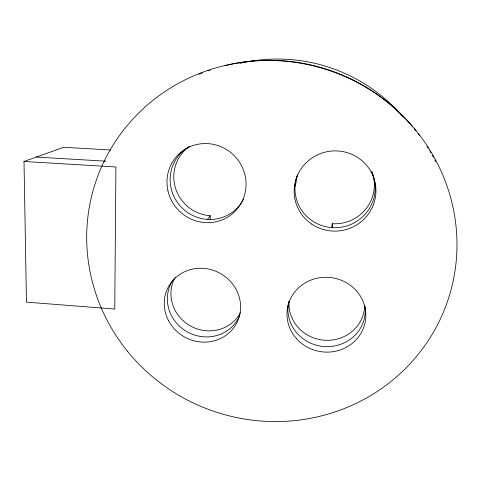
<?xml version="1.0" encoding="UTF-8"?>
<svg xmlns="http://www.w3.org/2000/svg" width="480" height="480" viewBox="0 0 480 480"><rect width="100%" height="100%" fill="white"/><g stroke="black" fill="none" stroke-linecap="round" stroke-linejoin="round"><path stroke-width="0.72" d="M332.142 227.628L332.256 223.71A39.252 38.514 -10 0 0 373.812 178.656M210.12 219.45L210.252 215.718A38.496 37.512 46.3 0 1 175.524 188.238A38.496 37.512 46.3 0 1 188.808 146.886M331.992 227.43L332.256 223.71M287.958 307.302L289.008 301.782A37.908 36.018 7.5 0 0 325.47 340.272A37.908 36.018 7.5 0 0 364.704 305.322M295.02 186.318L295.95 183.294A39.252 38.514 -10 0 1 297.426 174.798M207.444 219.396L210.252 215.718M24 161.466L115.914 166.992L114.762 309.042L26.466 302.142L24 161.466L63.75 147.276L110.73 150M36.336 157.062L106.158 161.214M371.556 171.72A40.146 39.36 -8.9 0 1 337.314 227.64A40.146 39.36 -8.9 0 1 296.964 176.244M371.916 171.66A39.252 38.514 -10 0 1 373.686 177.948M239.856 315.132A37.926 35.88 27.7 0 1 188.346 332.442A37.926 35.88 27.7 0 1 172.788 280.344M240.414 312.726A37.122 35.184 27.7 0 1 190.788 326.154A37.122 35.184 27.7 0 1 175.182 277.266M241.644 202.458A39.354 38.304 45.9 0 1 180.804 206.616A39.354 38.304 45.9 0 1 189.738 146.37M243.45 199.374A39.354 38.304 45.9 0 1 242.028 201.858M365.1 306.486A38.748 36.75 7.7 0 1 324.48 346.554A38.748 36.75 7.7 0 1 288.798 301.464M198.882 74.328A182.316 176.784 19 0 1 202.326 72.93M207.912 70.842A182.316 176.784 19 0 1 210.024 70.104M225.024 65.688A182.316 176.784 19 0 1 412.71 126.858M414.15 128.592A182.316 176.784 19 0 1 416.034 130.938M418.338 133.914A182.316 176.784 19 0 1 419.244 135.12M426.948 146.304A182.316 176.784 19 0 1 428.142 148.218M429.702 150.792A182.316 176.784 19 0 1 430.842 152.73M432.318 155.334A182.316 176.784 19 0 1 433.392 157.302M434.784 159.93A182.316 176.784 19 0 1 435.798 161.91M239.766 63.414A161.898 158.064 17.7 0 1 403.158 116.994M296.454 338.604A39.468 37.386 8 0 0 363.6 327.69A39.468 37.386 8 0 0 319.2 277.812A39.468 37.386 8 0 0 296.454 338.604M127.752 351.612A185.76 179.916 19.1 0 0 444.564 309.336A185.76 179.916 19.1 0 0 243.18 62.136A185.76 179.916 19.1 0 0 127.752 351.612M168.558 320.676A38.622 36.474 27.7 0 0 234.612 326.496A38.622 36.474 27.7 0 0 204.102 268.392A38.622 36.474 27.7 0 0 168.558 320.676M167.904 190.548A40.104 38.994 45.5 0 0 233.202 213.054A40.104 38.994 45.5 0 0 218.454 145.746A40.104 38.994 45.5 0 0 167.904 190.548M311.844 224.172A40.914 40.098 -8.1 0 0 375.816 193.968A40.914 40.098 -8.1 0 0 317.472 154.884A40.914 40.098 -8.1 0 0 311.844 224.172"/></g></svg>
